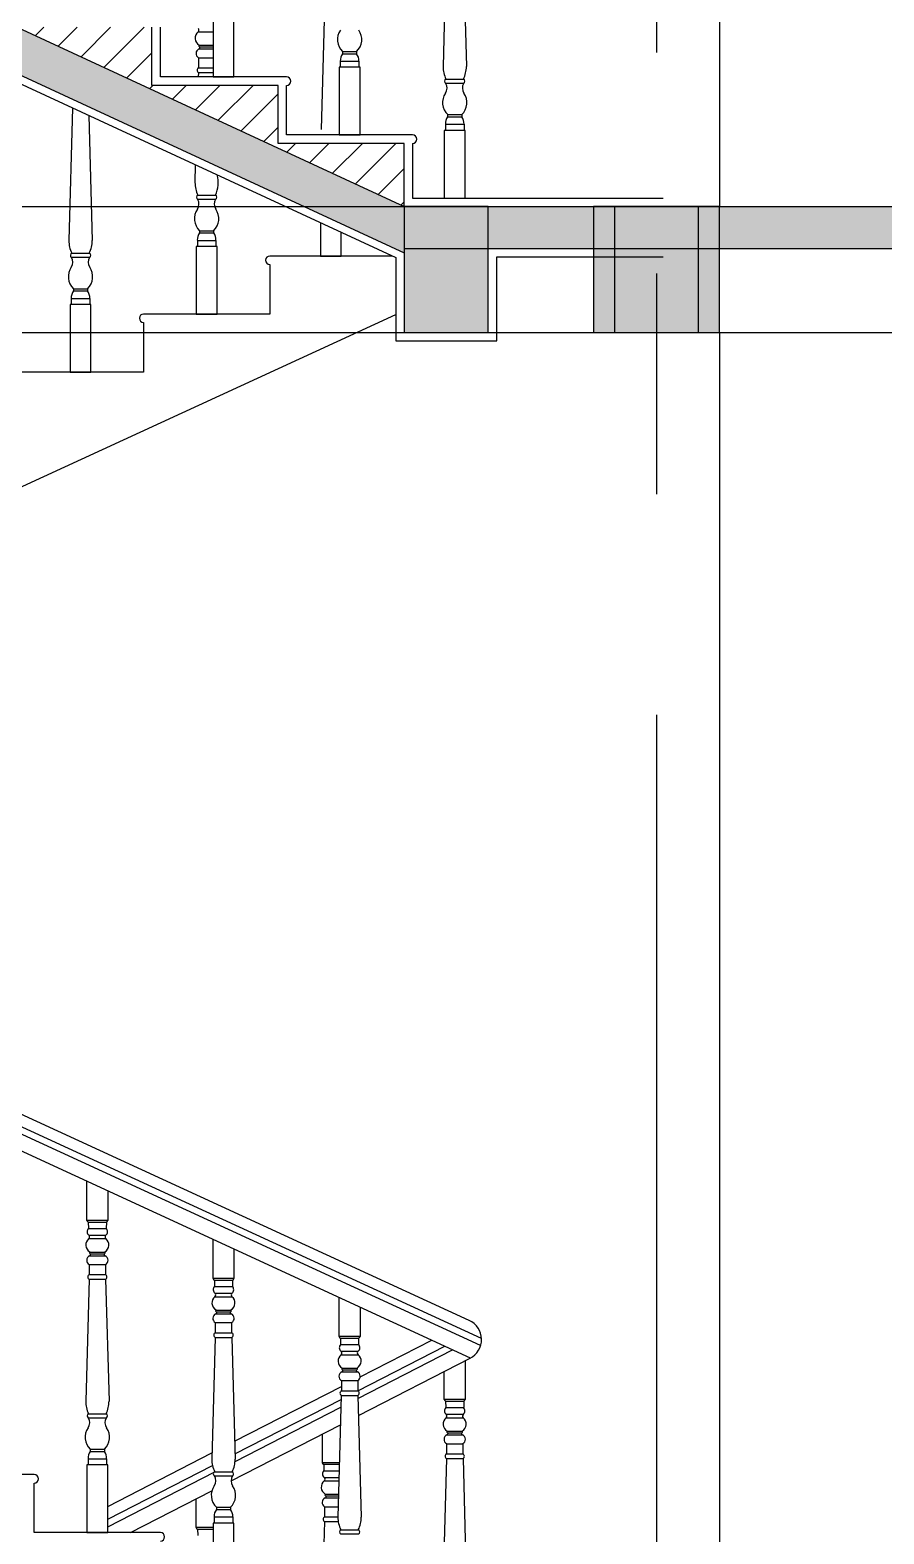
# Model space of a CAD drawing. Header units: inches. Extents: x 452443 to 881249, y 975131 to 1198310.
# Drawn here: x 751871 to 753902, y 1040953 to 1044530 of the extents above; entities that cross this region are included whole.
import ezdxf

# ---------------------------------------------------------------- set-up
doc = ezdxf.new("R2010")
doc.units = ezdxf.units.IN
doc.header["$LTSCALE"] = 3.5
doc.header["$MEASUREMENT"] = 0
doc.linetypes.add('CENTER', pattern=[2, 1.25, -0.25, 0.25, -0.25])
for name, color, linetype in [('cot', 1, 'Continuous'), ('cotnha', 1, 'Continuous'), ('hatch', 4, 'Continuous'), ('NCUAMANH', 32, 'Continuous'), ('Net thay', 140, 'Continuous'), ('Netcat', 5, 'Continuous'), ('Netthay_126', 126, 'Continuous'), ('NOI THAT', 42, 'Continuous'), ('Truc', 252, 'Continuous')]:
    doc.layers.add(name, color=color, linetype=linetype)

msp = doc.modelspace()

# ---------------------------------------------------------------- hatches: boundary and pattern name
at = {"layer": 'cot'}
h = msp.add_hatch(color=256, dxfattribs=at)
h.dxf.hatch_style = 1
h.paths.add_polyline_path([(749160.5, 1049959.4), (747660.5, 1049959.4), (747660.5, 1049859.4), (748833.7, 1049859.4), (752760.5, 1047595), (752760.5, 1047710.4), (749160.5, 1049786.4)])
h.paths.add_polyline_path([(749160.5, 1045916.4), (748253.9, 1045916.4), (748253.9, 1045816.4), (748840.6, 1045816.4), (752760.5, 1044000.2), (752760.5, 1044110.4), (749160.5, 1045778.4)])
h.paths.add_polyline_path([(748253.9, 1045916.4), (747660.5, 1045916.4), (747660.5, 1045816.4), (748253.9, 1045816.4)])
h.paths.add_polyline_path([(749160.5, 1042316.4), (748513.6, 1042316.4), (748513.6, 1042216.4), (748840.6, 1042216.4), (752760.5, 1040400.2), (752760.5, 1040401.8), (752760.5, 1040510.4), (749160.5, 1042178.4)])
h.paths.add_polyline_path([(748513.6, 1042316.4), (747660.5, 1042316.4), (747660.5, 1042216.4), (748513.6, 1042216.4)])
h.paths.add_polyline_path([(749160.5, 1038512.4), (748253.9, 1038512.4), (748253.9, 1038412.4), (748836.3, 1038412.4), (752541.5, 1036510.4), (752760.5, 1036510.4), (749160.5, 1038358.4)])
h = msp.add_hatch(color=256, dxfattribs=at)
h.dxf.hatch_style = 1
h.paths.add_polyline_path([(755460.5, 1044110.4), (752760.5, 1044110.4), (752760.5, 1044010.4), (755560.5, 1044010.4)])
h.paths.add_polyline_path([(759360.5, 1044110.4), (755560.5, 1044110.4), (755560.5, 1044010.4), (759360.5, 1044010.4)])
h.paths.add_polyline_path([(762860.5, 1044110.4), (759360.5, 1044110.4), (759360.5, 1044010.4), (762860.5, 1044010.4)])
h.paths.add_polyline_path([(752860.5, 1044110.4), (752860.5, 1044010.4)], flags=17)
h = msp.add_hatch(color=256, dxfattribs=at)
h.dxf.hatch_style = 1
h.paths.add_polyline_path([(752960.5, 1044110.4), (752760.5, 1044110.4), (752760.5, 1043810.4), (752960.5, 1043810.4)])
h = msp.add_hatch(color=256, dxfattribs=at)
h.dxf.hatch_style = 1
h.paths.add_polyline_path([(753510.5, 1044110.4), (753210.5, 1044110.4), (753210.5, 1043810.4), (753510.5, 1043810.4)])
h = msp.add_hatch(color=256, dxfattribs=at)
h.dxf.hatch_style = 1
h.paths.add_polyline_path([(753460.5, 1044110.4), (753260.5, 1044110.4), (753260.5, 1043810.4), (753460.5, 1043810.4)])
h = msp.add_hatch(color=256, dxfattribs=at)
h.dxf.hatch_style = 1
h.paths.add_polyline_path([(753460.5, 1044110.4), (753260.5, 1044110.4), (753260.5, 1043810.4), (753460.5, 1043810.4)])
at = {"layer": 'hatch'}
h = msp.add_hatch(dxfattribs=at)
h.set_pattern_fill('ANSI31', color=256, scale=450)
h.set_pattern_definition([(45, (746385.69, 1044110.4), (-39.77476, 39.77476), [])])
h.paths.add_polyline_path([(749460.5, 1045778.4), (749160.5, 1045778.4), (749460.5, 1045639.4)])
h.paths.add_polyline_path([(749760.5, 1045640.4), (749460.5, 1045640.4), (749460.5, 1045639.4), (752760.5, 1044110.4), (752760.5, 1044260.4), (752460.5, 1044260.4), (752460.5, 1044398.4), (752160.5, 1044398.4), (752160.5, 1044536.4), (751860.5, 1044536.4), (751860.5, 1044674.4), (751560.5, 1044674.4), (751560.5, 1044812.4), (751260.5, 1044812.4), (751260.5, 1044950.4), (750960.5, 1044950.4), (750960.5, 1045088.4), (750660.5, 1045088.4), (750660.5, 1045226.4), (750360.5, 1045226.4), (750360.5, 1045364.4), (750060.5, 1045364.4), (750060.5, 1045502.4), (749760.5, 1045502.4)])

# ---------------------------------------------------------------- linework, layer by layer
at = {"layer": 'cot'}
for points in [[(752760.5, 1043810.4), (752960.5, 1043810.4), (752960.5, 1044110.4), (752760.5, 1044110.4)], [(753210.5, 1043810.4), (753510.5, 1043810.4), (753510.5, 1044110.4), (753210.5, 1044110.4)], [(753260.5, 1043810.4), (753460.5, 1043810.4), (753460.5, 1044110.4), (753260.5, 1044110.4)], [(753260.5, 1043810.4), (753460.5, 1043810.4), (753460.5, 1044110.4), (753260.5, 1044110.4)]]:
    msp.add_lwpolyline(points, close=True, dxfattribs=at)
at = {"layer": 'cotnha'}
for points in [[(752761.4, 1044110.4), (762860.5, 1044110.4)], [(752761.4, 1044010.4), (762860.5, 1044010.4)]]:
    msp.add_lwpolyline(points, dxfattribs=at)
at = {"layer": 'hatch'}
for p, q in [((752942.3, 1041401.3), (748985.1, 1043221.6)), ((752944.3, 1041418), (748990.4, 1043236.8))]:
    msp.add_line(p, q, dxfattribs=at)
for points in [[(752650.4, 1041293.8), (752857, 1041399.8)], [(752650.5, 1041275.8), (752875.5, 1041391.3)], [(752357.9, 1041143.6), (752610.5, 1041273.3)], [(752358.1, 1041125.7), (752610, 1041255)], [(752055.3, 1040988.3), (752304.4, 1041116.1)], [(752055.3, 1040970.3), (752310.3, 1041101.2)]]:
    msp.add_lwpolyline(points, dxfattribs=at)
at = {"layer": 'NCUAMANH'}
for p, q in [((752860.8, 1044732.9), (752852.8, 1044443.2)), ((752900.3, 1044732.9), (752908.3, 1044443.2)), ((752570.8, 1044582.9), (752562.8, 1044293.2)), ((752270.3, 1044525.6), (752305.7, 1044525.6)), ((752272.1, 1044484.9), (752305.7, 1044484.9)), ((752272.7, 1044493.8), (752305.7, 1044493.8)), ((752273.3, 1044489.8), (752305.7, 1044489.8)), ((752613.8, 1044478.7), (752613.8, 1044473.5)), ((752613.8, 1044478.7), (752647.2, 1044478.7)), ((752613.8, 1044473.5), (752647.2, 1044473.5)), ((752647.2, 1044478.7), (752647.2, 1044473.5)), ((752271.1, 1044464), (752305.7, 1044464)), ((752271.1, 1044464), (752271.1, 1044440)), ((752271.1, 1044440), (752305.7, 1044440)), ((752608.4, 1044455.8), (752608.4, 1044441.3)), ((752608.4, 1044455.8), (752652.7, 1044455.8)), ((752652.7, 1044455.8), (752652.7, 1044441.3)), ((752270.8, 1044428.9), (752270.5, 1044418.4)), ((752270.8, 1044428.9), (752305.7, 1044428.9)), ((752859, 1044403.4), (752902, 1044403.4)), ((752859.8, 1044413.2), (752901.3, 1044413.2)), ((751971.5, 1044344.6), (751962.8, 1044029.2)), ((752863.8, 1044328.7), (752863.8, 1044323.5)), ((752863.8, 1044328.7), (752897.2, 1044328.7)), ((752897.2, 1044328.7), (752897.2, 1044323.5)), ((752010, 1044326.8), (752018.3, 1044029.2)), ((752858.4, 1044305.8), (752858.4, 1044291.3)), ((752858.4, 1044305.8), (752902.7, 1044305.8)), ((752863.8, 1044323.5), (752897.2, 1044323.5)), ((752902.7, 1044305.8), (752902.7, 1044291.3)), ((752263.4, 1044209.5), (752262.8, 1044167.2)), ((752318.3, 1044167.3), (752318.3, 1044167.2)), ((752269, 1044127.4), (752312, 1044127.4)), ((752269.8, 1044137.2), (752311.3, 1044137.2)), ((752273.8, 1044052.7), (752273.8, 1044047.5)), ((752273.8, 1044052.7), (752307.2, 1044052.7)), ((752273.8, 1044047.5), (752307.2, 1044047.5)), ((752307.2, 1044052.7), (752307.2, 1044047.5)), ((752268.4, 1044029.8), (752268.4, 1044015.3)), ((752268.4, 1044029.8), (752312.7, 1044029.8)), ((752312.7, 1044029.8), (752312.7, 1044015.3)), ((751969, 1043989.4), (752012, 1043989.4)), ((751969.8, 1043999.2), (752011.3, 1043999.2)), ((751973.8, 1043914.7), (751973.8, 1043909.5)), ((751973.8, 1043914.7), (752007.2, 1043914.7)), ((751973.8, 1043909.5), (752007.2, 1043909.5)), ((752007.2, 1043914.7), (752007.2, 1043909.5)), ((751968.4, 1043891.8), (751968.4, 1043877.3)), ((751968.4, 1043891.8), (752012.7, 1043891.8)), ((752012.7, 1043891.8), (752012.7, 1043877.3)), ((752008.9, 1041694.9), (752009.2, 1041679.8)), ((752008.9, 1041694.9), (752052.1, 1041694.9)), ((752052.1, 1041694.9), (752051.9, 1041679.8)), ((752009.2, 1041679.8), (752051.9, 1041679.8)), ((752010, 1041663.8), (752051.1, 1041663.8)), ((752010.3, 1041655.6), (752050.8, 1041655.6)), ((752012.1, 1041614.9), (752048.9, 1041614.9)), ((752012.7, 1041623.8), (752048.3, 1041623.8)), ((752013.3, 1041619.8), (752047.7, 1041619.8)), ((752011.1, 1041594), (752050, 1041594)), ((752011.1, 1041594), (752011.1, 1041570)), ((752050, 1041594), (752050, 1041570)), ((752010.8, 1041558.9), (752002.8, 1041269.2)), ((752010.8, 1041558.9), (752050.3, 1041558.9)), ((752011.1, 1041570), (752050, 1041570)), ((752050.3, 1041558.9), (752058.3, 1041269.2)), ((752308.9, 1041556.9), (752309.2, 1041541.8)), ((752308.9, 1041556.9), (752352.1, 1041556.9)), ((752309.2, 1041541.8), (752351.9, 1041541.8)), ((752352.1, 1041556.9), (752351.9, 1041541.8)), ((752310, 1041525.8), (752351.1, 1041525.8)), ((752310.3, 1041517.6), (752350.8, 1041517.6)), ((752312.1, 1041476.9), (752348.9, 1041476.9)), ((752312.7, 1041485.8), (752348.3, 1041485.8)), ((752313.3, 1041481.8), (752347.7, 1041481.8)), ((752311.1, 1041456), (752350, 1041456)), ((752311.1, 1041456), (752311.1, 1041432)), ((752311.1, 1041432), (752350, 1041432)), ((752350, 1041456), (752350, 1041432)), ((752310.8, 1041420.9), (752302.8, 1041131.2)), ((752310.8, 1041420.9), (752350.3, 1041420.9)), ((752350.3, 1041420.9), (752358.3, 1041131.2)), ((752608.9, 1041418.9), (752609.2, 1041403.8)), ((752608.9, 1041418.9), (752652.1, 1041418.9)), ((752609.2, 1041403.8), (752651.9, 1041403.8)), ((752652.1, 1041418.9), (752651.9, 1041403.8)), ((752610, 1041387.8), (752651.1, 1041387.8)), ((752610.3, 1041379.6), (752650.8, 1041379.6)), ((752612.1, 1041338.9), (752648.9, 1041338.9)), ((752612.7, 1041347.8), (752648.3, 1041347.8)), ((752613.3, 1041343.8), (752647.7, 1041343.8)), ((752611.1, 1041318), (752650, 1041318)), ((752611.1, 1041318), (752611.1, 1041294)), ((752611.1, 1041294), (752650, 1041294)), ((752650, 1041318), (752650, 1041294)), ((752610.8, 1041282.9), (752602.8, 1040993.2)), ((752610.8, 1041282.9), (752650.3, 1041282.9)), ((752650.3, 1041282.9), (752658.3, 1040993.2)), ((752858.9, 1041268.9), (752859.2, 1041253.8)), ((752858.9, 1041268.9), (752902.1, 1041268.9)), ((752859.2, 1041253.8), (752901.9, 1041253.8)), ((752902.1, 1041268.9), (752901.9, 1041253.8)), ((752009, 1041229.4), (752052, 1041229.4)), ((752009.8, 1041239.2), (752051.3, 1041239.2)), ((752860, 1041237.8), (752901.1, 1041237.8)), ((752860.3, 1041229.6), (752900.8, 1041229.6)), ((752862.1, 1041188.9), (752898.9, 1041188.9)), ((752862.7, 1041197.8), (752898.3, 1041197.8)), ((752863.3, 1041193.8), (752897.7, 1041193.8)), ((752013.8, 1041154.7), (752013.8, 1041149.5)), ((752013.8, 1041154.7), (752047.2, 1041154.7)), ((752013.8, 1041149.5), (752047.2, 1041149.5)), ((752047.2, 1041154.7), (752047.2, 1041149.5)), ((752861.1, 1041168), (752900, 1041168)), ((752861.1, 1041168), (752861.1, 1041144)), ((752900, 1041168), (752900, 1041144)), ((752008.4, 1041131.8), (752008.4, 1041117.3)), ((752008.4, 1041131.8), (752052.7, 1041131.8)), ((752052.7, 1041131.8), (752052.7, 1041117.3)), ((752568.9, 1041118.9), (752569.2, 1041103.8)), ((752568.9, 1041118.9), (752606.2, 1041118.9)), ((752860.8, 1041132.9), (752852.8, 1040843.2)), ((752860.8, 1041132.9), (752900.3, 1041132.9)), ((752861.1, 1041144), (752900, 1041144)), ((752900.3, 1041132.9), (752908.3, 1040843.2)), ((752309, 1041091.4), (752352, 1041091.4)), ((752309.8, 1041101.2), (752351.3, 1041101.2)), ((752569.2, 1041103.8), (752605.8, 1041103.8)), ((752570, 1041087.8), (752605.4, 1041087.8)), ((752570.3, 1041079.6), (752605.2, 1041079.6)), ((752572.1, 1041038.9), (752604, 1041038.9)), ((752572.7, 1041047.8), (752604.3, 1041047.8)), ((752573.3, 1041043.8), (752604.2, 1041043.8)), ((752313.8, 1041016.7), (752313.8, 1041011.5)), ((752313.8, 1041016.7), (752347.2, 1041016.7)), ((752313.8, 1041011.5), (752347.2, 1041011.5)), ((752347.2, 1041016.7), (752347.2, 1041011.5)), ((752571.1, 1041018), (752603.5, 1041018)), ((752571.1, 1041018), (752571.1, 1040994)), ((752308.4, 1040993.8), (752308.4, 1040979.3)), ((752308.4, 1040993.8), (752352.7, 1040993.8)), ((752352.7, 1040993.8), (752352.7, 1040979.3)), ((752570.8, 1040982.9), (752562.8, 1040693.2)), ((752570.8, 1040982.9), (752602.5, 1040982.9)), ((752571.1, 1040994), (752602.8, 1040994)), ((752268.9, 1040964.9), (752269.2, 1040949.8)), ((752268.9, 1040964.9), (752305.7, 1040964.9)), ((752609, 1040953.4), (752652, 1040953.4)), ((752609.8, 1040963.2), (752651.3, 1040963.2))]:
    msp.add_line(p, q, dxfattribs=at)
for points in [[(752305.7, 1044418.4), (752355.3, 1044418.4), (752355.3, 1044579.3), (752305.7, 1044579.3)], [(752605.7, 1044280.4), (752655.3, 1044280.4), (752655.3, 1044441.3), (752605.7, 1044441.3)], [(752855.7, 1044130.4), (752905.3, 1044130.4), (752905.3, 1044291.3), (752855.7, 1044291.3)], [(752265.7, 1043854.4), (752315.3, 1043854.4), (752315.3, 1044015.3), (752265.7, 1044015.3)], [(751965.7, 1043716.4), (752015.3, 1043716.4), (752015.3, 1043877.3), (751965.7, 1043877.3)], [(752005.7, 1040956.4), (752055.3, 1040956.4), (752055.3, 1041117.3), (752005.7, 1041117.3)], [(752305.7, 1040818.4), (752355.3, 1040818.4), (752355.3, 1040979.3), (752305.7, 1040979.3)]]:
    msp.add_lwpolyline(points, close=True, dxfattribs=at)
for points in [[(752561.2, 1044071.6), (752561.2, 1043992.4), (752610.8, 1043992.4), (752610.8, 1044048.6)], [(752055.3, 1041768.6), (752055.3, 1041698.8), (752005.7, 1041698.8), (752005.7, 1041791.4)], [(752355.3, 1041630.6), (752355.3, 1041560.8), (752305.7, 1041560.8), (752305.7, 1041653.4)], [(752655.3, 1041492.6), (752655.3, 1041422.8), (752605.7, 1041422.8), (752605.7, 1041515.4)], [(752905.3, 1041365), (752905.3, 1041272.8), (752855.7, 1041272.8), (752855.7, 1041339.6)], [(752606.4, 1041122.8), (752565.7, 1041122.8), (752565.7, 1041190.7)], [(752305.7, 1040968.8), (752265.7, 1040968.8), (752265.7, 1041036.7)]]:
    msp.add_lwpolyline(points, dxfattribs=at)
for centre, radius, start, end in [((752282.3, 1044510.6), 19.2, 128.5717, 240.3294), ((752267.1, 1044529.6), 5.12, 308.7531, 55.4978), ((752640.7, 1044507.3), 39.2, 144.8495, 226.7128), ((752620.3, 1044507.3), 39.2, 313.2872, 35.1505), ((752276.9, 1044474.2), 11.7, 113.9711, 240.3321), ((752274.4, 1044492), 2.5, 132.8165, 242.9565), ((752272.1, 1044487.5), 2.59, 270.3754, 61.9725), ((752635.9, 1044457), 27.6, 143.3108, 182.3777), ((752625.1, 1044457), 27.6, 357.6223, 36.6892), ((752273.9, 1044434.3), 6.3, 116.5028, 240.5745), ((752917.1, 1044442.4), 64.3, 179.302, 206.9975), ((752844, 1044442.4), 64.3, 333.0025, 0.698), ((752861.8, 1044408.1), 5.5, 112.1627, 239.3134), ((752840.6, 1044391.9), 21.7, 326.1075, 31.8431), ((752920.4, 1044391.9), 21.7, 148.1569, 213.8925), ((752899.2, 1044408.1), 5.5, 300.6866, 67.8373), ((752890.7, 1044357.3), 39.2, 144.8495, 226.7128), ((752870.3, 1044357.3), 39.2, 313.2872, 35.1505), ((752885.9, 1044307), 27.6, 143.3108, 182.3777), ((752875.1, 1044307), 27.6, 357.6223, 36.6892), ((752254, 1044166.4), 64.3, 333.0025, 17.2157), ((752327.1, 1044166.4), 64.3, 179.302, 206.9975), ((752271.8, 1044132.1), 5.5, 112.1627, 239.3134), ((752250.6, 1044115.9), 21.7, 326.1075, 31.8431), ((752330.4, 1044115.9), 21.7, 148.1569, 213.8925), ((752309.2, 1044132.1), 5.5, 300.6866, 67.8373), ((752300.7, 1044081.3), 39.2, 144.8495, 226.7128), ((752280.3, 1044081.3), 39.2, 313.2872, 35.1505), ((752295.9, 1044031), 27.6, 143.3108, 182.3777), ((752285.1, 1044031), 27.6, 357.6223, 36.6892), ((752027.1, 1044028.4), 64.3, 179.302, 206.9975), ((751954, 1044028.4), 64.3, 333.0025, 0.698), ((751971.8, 1043994.1), 5.5, 112.1627, 239.3134), ((751950.6, 1043977.9), 21.7, 326.1075, 31.8431), ((752030.4, 1043977.9), 21.7, 148.1569, 213.8925), ((752009.2, 1043994.1), 5.5, 300.6866, 67.8373), ((752000.7, 1043943.3), 39.2, 144.8495, 226.7128), ((751980.3, 1043943.3), 39.2, 313.2872, 35.1505), ((751995.9, 1043893), 27.6, 143.3108, 182.3777), ((751985.1, 1043893), 27.6, 357.6223, 36.6892), ((752010.6, 1041699.5), 4.97, 188.9365, 249.7631), ((752050.4, 1041699.5), 4.97, 290.2369, 351.0635), ((752022.3, 1041640.6), 19.2, 128.5717, 240.3294), ((752017.1, 1041672.2), 11, 136.2147, 229.5812), ((752007.1, 1041659.6), 5.12, 308.7531, 55.4978), ((752038.8, 1041640.6), 19.2, 299.6706, 51.4283), ((752054, 1041659.6), 5.12, 124.5022, 231.2469), ((752043.9, 1041672.2), 11, 310.4188, 43.7853), ((752016.9, 1041604.2), 11.7, 113.9711, 240.3321), ((752014.4, 1041622), 2.5, 132.8165, 242.9565), ((752012.1, 1041617.5), 2.59, 270.3754, 61.9725), ((752049, 1041617.5), 2.59, 118.0275, 269.6246), ((752046.6, 1041622), 2.5, 297.0435, 47.1835), ((752044.2, 1041604.2), 11.7, 299.6679, 66.0289), ((752013.9, 1041564.3), 6.3, 116.5028, 240.5745), ((752047.2, 1041564.3), 6.3, 299.4255, 63.4972), ((752310.6, 1041561.5), 4.97, 188.9365, 249.7631), ((752317.1, 1041534.2), 11, 136.2147, 229.5812), ((752343.9, 1041534.2), 11, 310.4188, 43.7853), ((752350.4, 1041561.5), 4.97, 290.2369, 351.0635), ((752322.3, 1041502.6), 19.2, 128.5717, 240.3294), ((752307.1, 1041521.6), 5.12, 308.7531, 55.4978), ((752338.8, 1041502.6), 19.2, 299.6706, 51.4283), ((752354, 1041521.6), 5.12, 124.5022, 231.2469), ((752316.9, 1041466.2), 11.7, 113.9711, 240.3321), ((752314.4, 1041484), 2.5, 132.8165, 242.9565), ((752312.1, 1041479.5), 2.59, 270.3754, 61.9725), ((752349, 1041479.5), 2.59, 118.0275, 269.6246), ((752346.6, 1041484), 2.5, 297.0435, 47.1835), ((752344.2, 1041466.2), 11.7, 299.6679, 66.0289), ((752313.9, 1041426.3), 6.3, 116.5028, 240.5745), ((752347.2, 1041426.3), 6.3, 299.4255, 63.4972), ((752610.6, 1041423.5), 4.97, 188.9365, 249.7631), ((752617.1, 1041396.2), 11, 136.2147, 229.5812), ((752643.9, 1041396.2), 11, 310.4188, 43.7853), ((752650.4, 1041423.5), 4.97, 290.2369, 351.0635), ((752622.3, 1041364.6), 19.2, 128.5717, 240.3294), ((752607.1, 1041383.6), 5.12, 308.7531, 55.4978), ((752638.8, 1041364.6), 19.2, 299.6706, 51.4283), ((752654, 1041383.6), 5.12, 124.5022, 231.2469), ((752616.9, 1041328.2), 11.7, 113.9711, 240.3321), ((752614.4, 1041346), 2.5, 132.8165, 242.9565), ((752612.1, 1041341.5), 2.59, 270.3754, 61.9725), ((752649, 1041341.5), 2.59, 118.0275, 269.6246), ((752646.6, 1041346), 2.5, 297.0435, 47.1835), ((752644.2, 1041328.2), 11.7, 299.6679, 66.0289), ((752613.9, 1041288.3), 6.3, 116.5028, 240.5745), ((752647.2, 1041288.3), 6.3, 299.4255, 63.4972), ((752067.1, 1041268.4), 64.3, 179.302, 206.9975), ((751994, 1041268.4), 64.3, 333.0025, 0.698), ((752860.6, 1041273.5), 4.97, 188.9365, 249.7631), ((752867.1, 1041246.2), 11, 136.2147, 229.5812), ((752893.9, 1041246.2), 11, 310.4188, 43.7853), ((752900.4, 1041273.5), 4.97, 290.2369, 351.0635), ((752011.8, 1041234.1), 5.5, 112.1627, 239.3134), ((751990.6, 1041217.9), 21.7, 326.1075, 31.8431), ((752070.4, 1041217.9), 21.7, 148.1569, 213.8925), ((752049.2, 1041234.1), 5.5, 300.6866, 67.8373), ((752872.3, 1041214.6), 19.2, 128.5717, 240.3294), ((752857.1, 1041233.6), 5.12, 308.7531, 55.4978), ((752888.8, 1041214.6), 19.2, 299.6706, 51.4283), ((752904, 1041233.6), 5.12, 124.5022, 231.2469), ((752040.7, 1041183.3), 39.2, 144.8495, 226.7128), ((752020.3, 1041183.3), 39.2, 313.2872, 35.1505), ((752866.9, 1041178.2), 11.7, 113.9711, 240.3321), ((752864.4, 1041196), 2.5, 132.8165, 242.9565), ((752862.1, 1041191.5), 2.59, 270.3754, 61.9725), ((752899, 1041191.5), 2.59, 118.0275, 269.6246), ((752896.6, 1041196), 2.5, 297.0435, 47.1835), ((752894.2, 1041178.2), 11.7, 299.6679, 66.0289), ((752035.9, 1041133), 27.6, 143.3108, 182.3777), ((752025.1, 1041133), 27.6, 357.6223, 36.6892), ((752367.1, 1041130.4), 64.3, 179.302, 206.9975), ((752294, 1041130.4), 64.3, 333.0025, 0.698), ((752570.6, 1041123.5), 4.97, 188.9365, 249.7631), ((752863.9, 1041138.3), 6.3, 116.5028, 240.5745), ((752897.2, 1041138.3), 6.3, 299.4255, 63.4972), ((752311.8, 1041096.1), 5.5, 112.1627, 239.3134), ((752290.6, 1041079.9), 21.7, 326.1075, 31.8431), ((752370.4, 1041079.9), 21.7, 148.1569, 213.8925), ((752349.2, 1041096.1), 5.5, 300.6866, 67.8373), ((752582.3, 1041064.6), 19.2, 128.5717, 240.3294), ((752577.1, 1041096.2), 11, 136.2147, 229.5812), ((752567.1, 1041083.6), 5.12, 308.7531, 55.4978), ((752340.7, 1041045.3), 39.2, 144.8495, 226.7128), ((752320.3, 1041045.3), 39.2, 313.2872, 35.1505), ((752576.9, 1041028.2), 11.7, 113.9711, 240.3321), ((752574.4, 1041046), 2.5, 132.8165, 242.9565), ((752572.1, 1041041.5), 2.59, 270.3754, 61.9725), ((752335.9, 1040995), 27.6, 143.3108, 182.3777), ((752325.1, 1040995), 27.6, 357.6223, 36.6892), ((752270.6, 1040969.5), 4.97, 188.9365, 249.7631), ((752573.9, 1040988.3), 6.3, 116.5028, 240.5745), ((752667.1, 1040992.4), 64.3, 179.302, 206.9975), ((752594, 1040992.4), 64.3, 333.0025, 0.698), ((752611.8, 1040958.1), 5.5, 112.1627, 239.3134), ((752649.2, 1040958.1), 5.5, 300.6866, 67.8373)]:
    msp.add_arc(centre, radius, start, end, dxfattribs=at)
at = {"layer": 'Net thay'}
msp.add_line((752918.2, 1041371.7), (749013.5, 1043167.8), dxfattribs=at)
msp.add_lwpolyline([(752651.6, 1041234.8), (752917.2, 1041371.2, 0.625626), (752915.3, 1041461.1), (749010.5, 1043257.3)], format="xyb", dxfattribs=at)
for points in [[(752655.8, 1041326.9), (752825.8, 1041414.2)], [(752357.1, 1041173.6), (752611.1, 1041303.9)], [(752348.7, 1041079.3), (752608.8, 1041212.9)], [(752055.3, 1041018.6), (752303.2, 1041145.9)], [(752109.3, 1040956.4), (752302.9, 1041055.8)]]:
    msp.add_lwpolyline(points, dxfattribs=at)
at = {"layer": 'Netcat'}
for points in [[(748840.6, 1045816.4), (752760.5, 1044000.2), (752760.5, 1043810.4), (752960.5, 1043810.4), (752960.5, 1044010.4)], [(749160.5, 1045778.4), (752760.5, 1044110.4), (753376.1, 1044110.4)], [(752760.5, 1044110.4), (753792.5, 1044110.4)], [(752960.5, 1044010.4), (753792.5, 1044010.4)]]:
    msp.add_lwpolyline(points, dxfattribs=at)
at = {"layer": 'Netthay_126'}
for p, q in [((753510.5, 1047410.4), (753510.5, 1044110.4)), ((753510.5, 1043810.4), (753510.5, 1040510.4))]:
    msp.add_line(p, q, dxfattribs=at)
for points in [[(752760.5, 1044110.4), (752760.5, 1044260.4), (752460.5, 1044260.4), (752460.5, 1044398.4), (752160.5, 1044398.4), (752160.5, 1044536.4)], [(752440.5, 1043972.4), (752440.5, 1043854.4), (752140.5, 1043854.4)], [(752731.4, 1043992.4), (752440.5, 1043992.4)], [(750227.8, 1042697.3), (752740.5, 1043853.1)], [(752140.5, 1043834.4), (752140.5, 1043716.4), (751840.5, 1043716.4)], [(747660.5, 1043810.4), (762660.5, 1043810.4)]]:
    msp.add_lwpolyline(points, dxfattribs=at)
for centre in [(752440.5, 1043982.4), (752140.5, 1043844.4)]:
    msp.add_arc(centre, 10, 90, 270, dxfattribs=at)
at = {"layer": 'NOI THAT'}
for points in [[(747460.5, 1045596.4), (747680.5, 1045596.4), (747680.5, 1045796.4), (748836.2, 1045796.4), (752740.5, 1043988.6), (752740.5, 1043790.4), (752980.5, 1043790.4), (752980.5, 1043990.4), (753376.1, 1043990.4)], [(752480.5, 1044418.4), (752180.5, 1044418.4), (752180.5, 1044536.4)], [(752780.5, 1044280.4), (752480.5, 1044280.4), (752480.5, 1044398.4)], [(752780.5, 1044260.4), (752780.5, 1044130.4), (753376.1, 1044130.4)], [(751880.5, 1041094.4), (751580.5, 1041094.4), (751580.5, 1041212.4)], [(752180.5, 1040956.4), (751880.5, 1040956.4), (751880.5, 1041074.4)]]:
    msp.add_lwpolyline(points, dxfattribs=at)
for centre in [(752480.5, 1044408.4), (752780.5, 1044270.4), (751880.5, 1041084.4), (752180.5, 1040946.4)]:
    msp.add_arc(centre, 10, 270, 90, dxfattribs=at)
at = {"layer": 'Truc', "linetype": 'CENTER', "ltscale": 600}
msp.add_line((746385.7, 1044110.4), (772262.8, 1044110.4), dxfattribs=at)
msp.add_lwpolyline([(753360.5, 1055501.3), (753360.5, 1032188.8)], dxfattribs=at)

doc.saveas('drawing.dxf')
